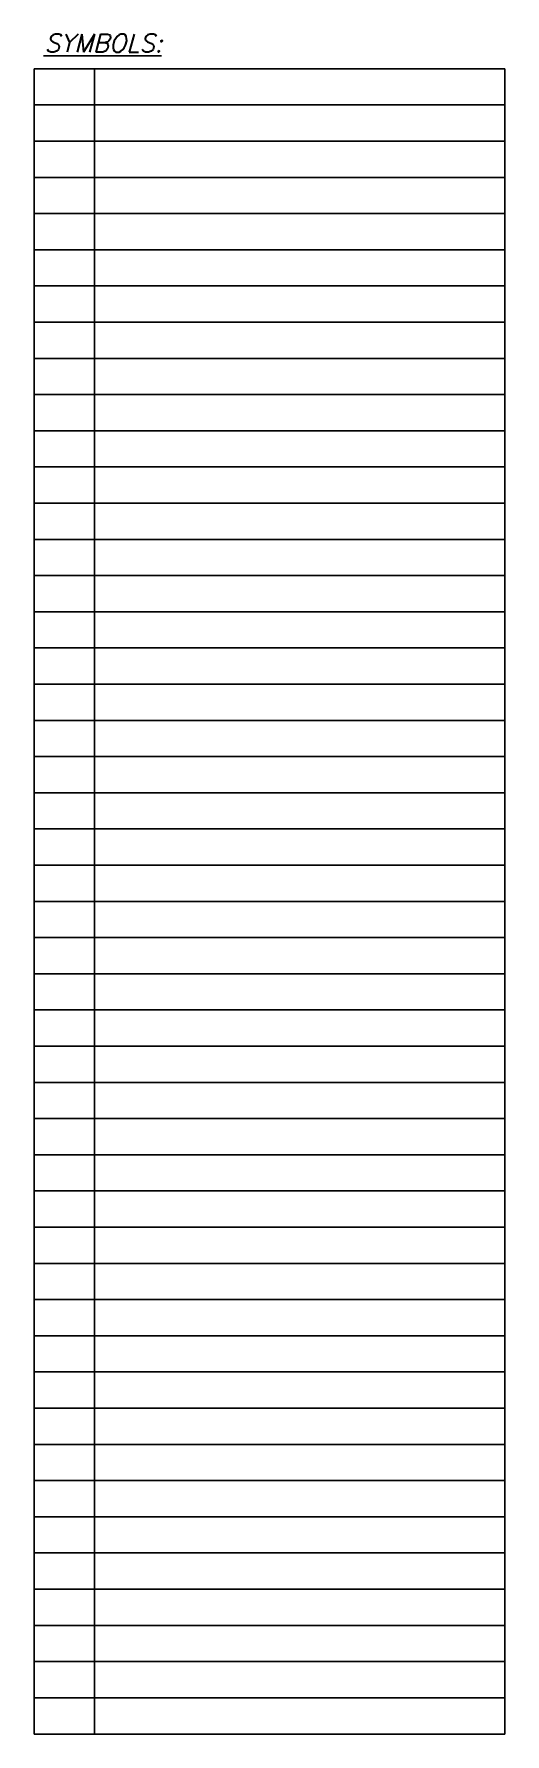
# Model space of a CAD drawing. Header units: inches. Extents: x 26.3 to 31.1, y 1.2 to 18.9.
import ezdxf

# ---------------------------------------------------------------- set-up
doc = ezdxf.new("R2010")
doc.units = ezdxf.units.IN
doc.header["$LTSCALE"] = 0.5
doc.header["$MEASUREMENT"] = 0
doc.layers.get('Defpoints').update_dxf_attribs({"color": 27})
doc.layers.add('E-SCHD', color=80, linetype='Continuous')
doc.layers.add('E-SCHD-TEXT', color=80, linetype='Continuous')
doc.styles.get("Standard").update_dxf_attribs({"font": 'romans.shx', "width": 0.8})

msp = doc.modelspace()

# ---------------------------------------------------------------- linework, layer by layer
at = {"layer": 'Defpoints'}
for p in [(26.568, 18.305), (27.068, 18.305), (26.568, 17.93), (27.068, 17.93), (26.568, 17.555), (27.068, 17.555), (26.568, 17.18), (27.068, 17.18), (26.568, 16.805), (27.068, 16.805), (26.568, 16.43), (27.068, 16.43), (26.568, 16.055), (27.068, 16.055), (26.568, 15.68), (27.068, 15.68), (26.568, 15.305), (27.068, 15.305), (26.568, 14.93), (27.068, 14.93), (26.568, 14.555), (27.068, 14.555), (26.568, 14.18), (27.068, 14.18), (26.568, 13.805), (27.068, 13.805), (26.568, 13.43), (27.068, 13.43), (26.568, 13.055), (27.068, 13.055), (26.568, 12.68), (27.068, 12.68), (26.568, 12.305), (27.068, 12.305), (26.568, 11.93), (27.068, 11.93), (26.568, 11.555), (27.068, 11.555), (26.568, 11.18), (27.068, 11.18), (26.568, 10.805), (27.068, 10.805), (26.568, 10.43), (27.068, 10.43), (26.568, 10.055), (27.068, 10.055), (26.568, 9.68), (27.068, 9.68), (26.568, 9.305), (27.068, 9.305), (26.568, 8.93), (27.068, 8.93), (26.568, 8.555), (27.068, 8.555), (26.568, 8.18), (27.068, 8.18), (26.568, 7.805), (27.068, 7.805), (26.568, 7.43), (27.068, 7.43), (26.568, 7.055), (27.068, 7.055), (26.568, 6.68), (27.068, 6.68), (26.568, 6.305), (27.068, 6.305), (26.568, 5.93), (27.068, 5.93), (26.568, 5.555), (27.068, 5.555), (26.568, 5.18), (27.068, 5.18), (26.568, 4.805), (27.068, 4.805), (26.568, 4.43), (27.068, 4.43), (26.568, 4.055), (27.068, 4.055), (26.568, 3.68), (27.068, 3.68), (26.568, 3.305), (27.068, 3.305), (26.568, 2.93), (27.068, 2.93), (26.568, 2.555), (27.068, 2.555), (26.568, 2.18), (27.068, 2.18), (26.568, 1.805), (27.068, 1.805), (26.568, 1.43), (27.068, 1.43)]:
    msp.add_point(p, dxfattribs=at)
at = {"layer": 'E-SCHD'}
for p, q in [((26.255, 18.492), (31.13, 18.492)), ((26.255, 18.492), (26.255, 1.242)), ((26.88, 18.492), (26.88, 1.242)), ((31.13, 18.492), (31.13, 1.242)), ((26.255, 18.117), (31.13, 18.117)), ((26.255, 17.742), (31.13, 17.742)), ((26.255, 17.367), (31.13, 17.367)), ((26.255, 16.992), (31.13, 16.992)), ((26.255, 16.617), (31.13, 16.617)), ((26.255, 16.242), (31.13, 16.242)), ((26.255, 15.867), (31.13, 15.867)), ((26.255, 15.492), (31.13, 15.492)), ((26.255, 15.117), (31.13, 15.117)), ((26.255, 14.742), (31.13, 14.742)), ((26.255, 14.367), (31.13, 14.367)), ((26.255, 13.992), (31.13, 13.992)), ((26.255, 13.617), (31.13, 13.617)), ((26.255, 13.242), (31.13, 13.242)), ((26.255, 12.867), (31.13, 12.867)), ((26.255, 12.492), (31.13, 12.492)), ((26.255, 12.117), (31.13, 12.117)), ((26.255, 11.742), (31.13, 11.742)), ((26.255, 11.367), (31.13, 11.367)), ((26.255, 10.992), (31.13, 10.992)), ((26.255, 10.617), (31.13, 10.617)), ((26.255, 10.242), (31.13, 10.242)), ((26.255, 9.867), (31.13, 9.867)), ((26.255, 9.492), (31.13, 9.492)), ((26.255, 9.117), (31.13, 9.117)), ((26.255, 8.742), (31.13, 8.742)), ((26.255, 8.367), (31.13, 8.367)), ((26.255, 7.992), (31.13, 7.992)), ((26.255, 7.617), (31.13, 7.617)), ((26.255, 7.242), (31.13, 7.242)), ((26.255, 6.867), (31.13, 6.867)), ((26.255, 6.492), (31.13, 6.492)), ((26.255, 6.117), (31.13, 6.117)), ((26.255, 5.742), (31.13, 5.742)), ((26.255, 5.367), (31.13, 5.367)), ((26.255, 4.992), (31.13, 4.992)), ((26.255, 4.617), (31.13, 4.617)), ((26.255, 4.242), (31.13, 4.242)), ((26.255, 3.867), (31.13, 3.867)), ((26.255, 3.492), (31.13, 3.492)), ((26.255, 3.117), (31.13, 3.117)), ((26.255, 2.742), (31.13, 2.742)), ((26.255, 2.367), (31.13, 2.367)), ((26.255, 1.992), (31.13, 1.992)), ((26.255, 1.617), (31.13, 1.617)), ((26.255, 1.242), (31.13, 1.242))]:
    msp.add_line(p, q, dxfattribs=at)

# ---------------------------------------------------------------- texts
at = {"layer": 'E-SCHD-TEXT', "color": 3, "oblique": 15}
msp.add_text('%%uSYMBOLS:', height=0.1875, dxfattribs=at).set_placement((26.364, 18.664))

doc.saveas('drawing.dxf')
